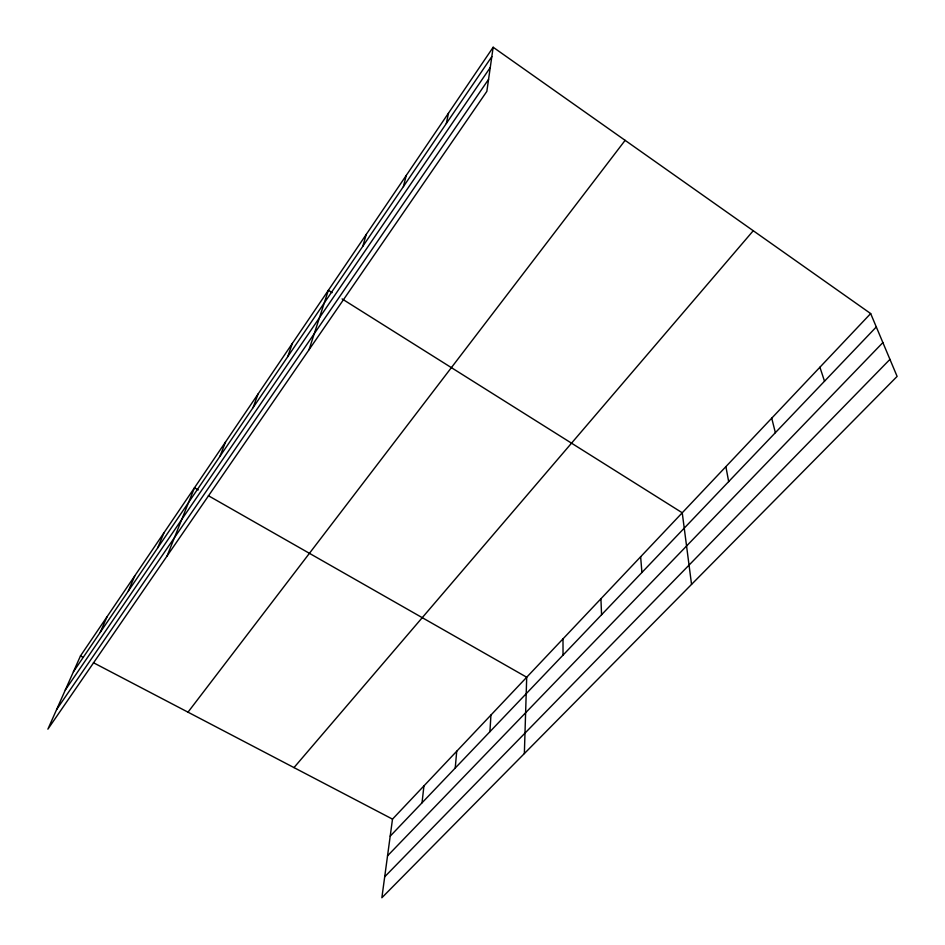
<?xml version="1.0" encoding="UTF-8"?>
<svg xmlns="http://www.w3.org/2000/svg" width="945" height="945" viewBox="0 0 945 945"><rect width="100%" height="100%" fill="white"/><g stroke="black" fill="none" stroke-linecap="round" stroke-linejoin="round"><path stroke-width="1.42" d="M524.357 753.578L526.708 677.234L208.396 495.712M489.923 731.69L490.939 715.046M455.23 768.037L456.718 751.228M422.025 802.825L423.939 785.886M870.664 313.563L392.506 819.126L381.863 897.75L897.112 376.405L870.664 313.563L493.16 47.25L80.467 655.936L47.888 729.162L486.84 91.381L493.16 47.25M446.335 123.476L448.509 113.117M403.385 186.637L406.279 175.392M362.75 246.385L366.294 234.372M309.039 349.721L328.376 290.292L332.12 292.643M287.729 356.678L292.371 343.389M253.036 407.697L258.139 393.888M220.031 456.222L225.548 441.953M167.064 556.014L194.481 487.774L198.285 489.935M157.732 547.805L163.969 532.791M128.319 591.05L134.851 575.729M100.253 632.323L107.045 616.731M73.438 671.753L491.825 56.605M65.288 690.051L490.254 67.544M56.617 709.565L488.565 79.368M187.996 712.176L625.129 140.344M293.989 767.6L753.259 230.734M390.202 836.16L876.298 326.958M387.533 855.839L882.878 342.586M384.709 876.771L889.942 359.383M80.467 655.936L83.054 657.295M93.413 662.705L392.506 819.126M342.09 298.915L682.243 512.781L691.551 584.4M819.917 367.215L824.512 381.213M771.722 418.174L775.372 432.692M725.89 466.629L728.666 481.607M640.639 556.77L641.915 572.481M600.925 598.752L601.563 614.758M562.996 638.867L563.031 655.121"/></g></svg>
